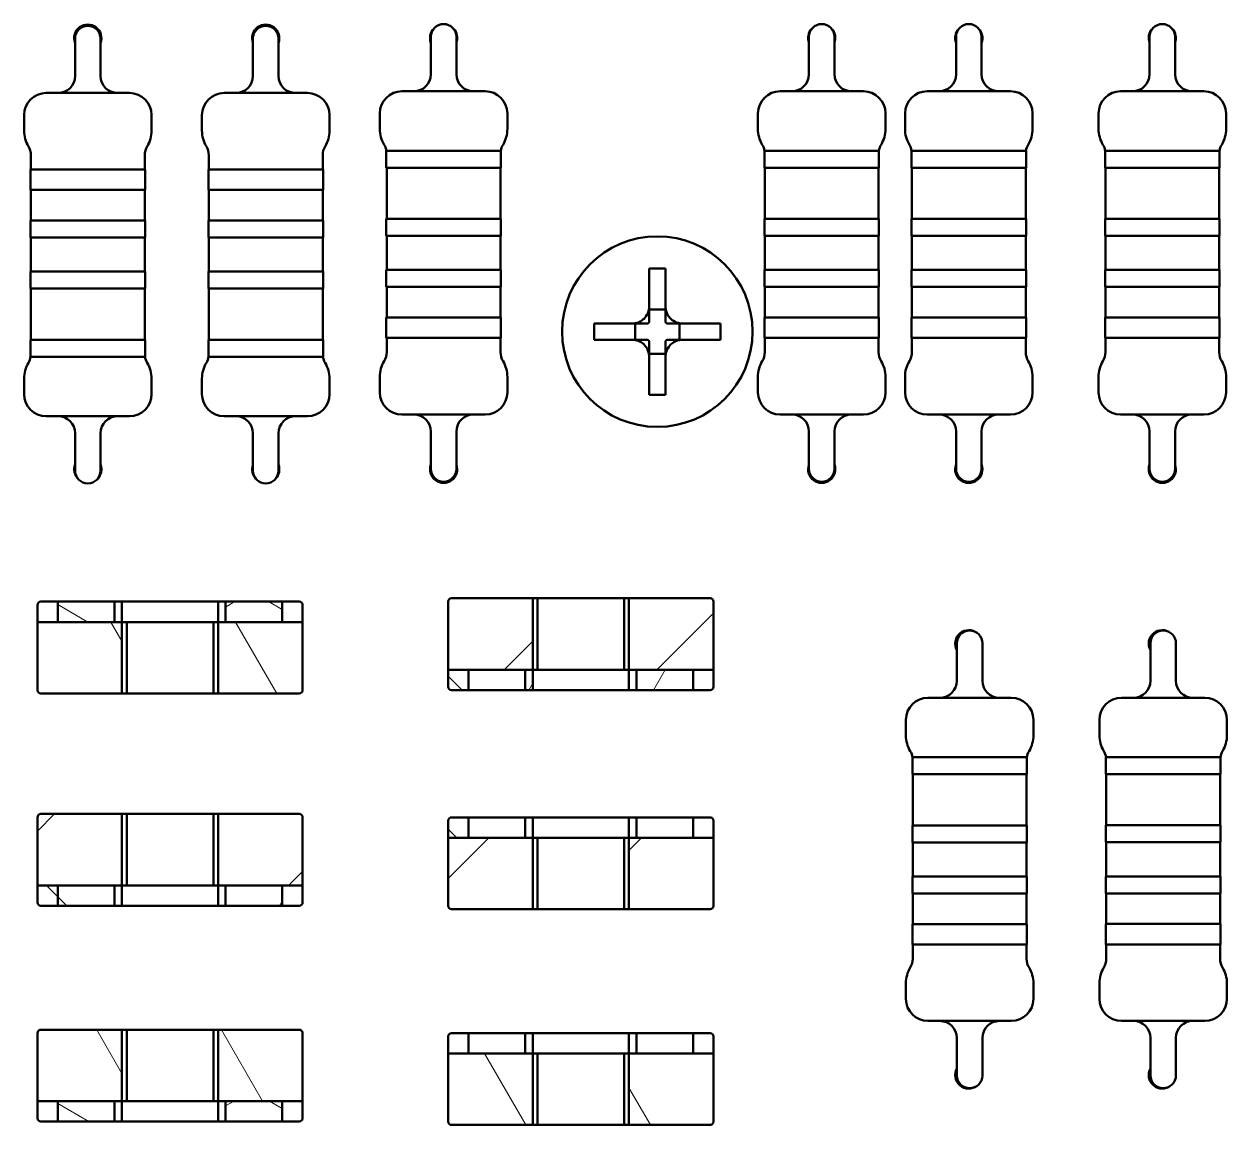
# Model space of a CAD drawing. Header units: millimetres. Extents: x -232 to 1390, y -69 to 653.
# Drawn here: x 507.66 to 543.03, y 409.61 to 441.97 of the extents above; entities that cross this region are included whole.
import ezdxf

# ---------------------------------------------------------------- set-up
doc = ezdxf.new("R2010")
doc.units = ezdxf.units.MM
doc.layers.add('Видимый контур (ГОСТ)', color=7, linetype='Continuous', lineweight=50)
doc.layers.add('Штриховка (ГОСТ)', color=7, linetype='Continuous', lineweight=18)
pattern_1 = [(45, (0, 0), (-2.245064, 2.245064), [])]
pattern_2 = [(135.0002, (0, 0), (-2.245056, -2.245072), [])]
pattern_3 = [(60, (0, 0), (-2.74963, 1.587501), [])]
pattern_4 = [(120.0002, (0, 0), (-2.749626, -1.587508), [])]
pattern_5 = [(30, (0, 0), (-1.587501, 2.74963), [])]
pattern_6 = [(150.00025, (0, 0), (-1.587488, -2.749637), [])]

msp = doc.modelspace()

# ---------------------------------------------------------------- hatches: boundary and pattern name
at = {"layer": 'Штриховка (ГОСТ)'}
h = msp.add_hatch(dxfattribs=at)
h.set_pattern_fill('ANSI31', color=256, scale=25.4, angle=-15, style=0)
h.set_pattern_definition(pattern_5)
edge = h.paths.add_edge_path()
edge.add_line((513.586, 424.994), (513.586, 424.394))
edge.add_line((513.586, 424.394), (515.25, 424.394))
edge.add_line((515.25, 424.394), (515.85, 424.394))
edge.add_line((515.85, 424.394), (515.85, 424.894))
edge.add_ellipse((515.75, 424.894), major_axis=(0, 0.1), ratio=1, start_angle=270, end_angle=360)
edge.add_line((515.75, 424.994), (513.586, 424.994))
edge = h.paths.add_edge_path()
edge.add_line((510.313, 424.394), (510.313, 424.994))
edge.add_line((510.313, 424.994), (508.15, 424.994))
edge.add_ellipse((508.15, 424.894), major_axis=(0, -0.1), ratio=1, start_angle=180, end_angle=270)
edge.add_line((508.05, 424.894), (508.05, 424.394))
edge.add_line((508.05, 424.394), (508.644, 424.394))
edge.add_line((508.644, 424.394), (510.313, 424.394))
h = msp.add_hatch(dxfattribs=at)
h.set_pattern_fill('ANSI31', color=256, scale=25.4, angle=105.0002, style=0)
h.set_pattern_definition(pattern_6)
h.paths.add_polyline_path([(515.25, 424.394), (515.25, 424.994), (513.363, 424.994), (513.363, 424.394), (513.612, 424.394)])
h.paths.add_polyline_path([(508.65, 424.994), (508.65, 424.394), (510.328, 424.394), (510.536, 424.394), (510.536, 424.994)])
h = msp.add_hatch(dxfattribs=at)
h.set_pattern_fill('ANSI31', color=256, scale=25.4, style=0)
h.set_pattern_definition(pattern_1)
edge = h.paths.add_edge_path()
edge.add_line((522.619, 422.994), (522.619, 425.094))
edge.add_line((522.619, 425.094), (520.232, 425.094))
edge.add_ellipse((520.232, 424.994), major_axis=(0, -0.1), ratio=1, start_angle=180, end_angle=270)
edge.add_line((520.132, 424.994), (520.132, 422.994))
edge.add_line((520.132, 422.994), (520.732, 422.994))
edge.add_line((520.732, 422.994), (522.405, 422.994))
edge.add_line((522.405, 422.994), (522.619, 422.994))
edge = h.paths.add_edge_path()
edge.add_line((525.445, 422.994), (525.649, 422.994))
edge.add_line((525.649, 422.994), (527.332, 422.994))
edge.add_line((527.332, 422.994), (527.932, 422.994))
edge.add_line((527.932, 422.994), (527.932, 424.994))
edge.add_ellipse((527.832, 424.994), major_axis=(0, 0.1), ratio=1, start_angle=270, end_angle=360)
edge.add_line((527.832, 425.094), (525.445, 425.094))
edge.add_line((525.445, 425.094), (525.445, 422.994))
h = msp.add_hatch(dxfattribs=at)
h.set_pattern_fill('ANSI31', color=256, scale=25.4, angle=75.0002, style=0)
h.set_pattern_definition(pattern_4)
edge = h.paths.add_edge_path()
edge.add_line((513.363, 424.394), (513.363, 422.294))
edge.add_line((513.363, 422.294), (515.75, 422.294))
edge.add_ellipse((515.75, 422.394), major_axis=(0, 0.1), ratio=1, start_angle=180, end_angle=270)
edge.add_line((515.85, 422.394), (515.85, 424.394))
edge.add_line((515.85, 424.394), (515.25, 424.394))
edge.add_line((515.25, 424.394), (513.577, 424.394))
edge.add_line((513.577, 424.394), (513.363, 424.394))
edge = h.paths.add_edge_path()
edge.add_line((510.536, 424.394), (510.331, 424.394))
edge.add_line((510.331, 424.394), (508.65, 424.394))
edge.add_line((508.65, 424.394), (508.05, 424.394))
edge.add_line((508.05, 424.394), (508.05, 422.394))
edge.add_ellipse((508.15, 422.394), major_axis=(0, -0.1), ratio=1, start_angle=270, end_angle=360)
edge.add_line((508.15, 422.294), (510.536, 422.294))
edge.add_line((510.536, 422.294), (510.536, 424.394))
h = msp.add_hatch(dxfattribs=at)
h.set_pattern_fill('ANSI31', color=256, scale=25.4, angle=90.0002, style=0)
h.set_pattern_definition(pattern_2)
edge = h.paths.add_edge_path()
edge.add_line((522.396, 422.394), (522.396, 422.994))
edge.add_line((522.396, 422.994), (520.732, 422.994))
edge.add_line((520.732, 422.994), (520.132, 422.994))
edge.add_line((520.132, 422.994), (520.132, 422.494))
edge.add_ellipse((520.232, 422.494), major_axis=(0, -0.1), ratio=1, start_angle=270, end_angle=360)
edge.add_line((520.232, 422.394), (522.396, 422.394))
edge = h.paths.add_edge_path()
edge.add_line((525.668, 422.994), (525.668, 422.394))
edge.add_line((525.668, 422.394), (527.832, 422.394))
edge.add_ellipse((527.832, 422.494), major_axis=(0, 0.1), ratio=1, start_angle=180, end_angle=270)
edge.add_line((527.932, 422.494), (527.932, 422.994))
edge.add_line((527.932, 422.994), (527.338, 422.994))
edge.add_line((527.338, 422.994), (525.668, 422.994))
h = msp.add_hatch(dxfattribs=at)
h.set_pattern_fill('ANSI31', color=256, scale=25.4, angle=15, style=0)
h.set_pattern_definition(pattern_3)
h.paths.add_polyline_path([(520.732, 422.994), (520.732, 422.394), (522.619, 422.394), (522.619, 422.994), (522.434, 422.994)])
h.paths.add_polyline_path([(527.332, 422.394), (527.332, 422.994), (525.679, 422.994), (525.445, 422.994), (525.445, 422.394)])
h = msp.add_hatch(dxfattribs=at)
h.set_pattern_fill('ANSI31', color=256, scale=25.4, style=0)
h.set_pattern_definition(pattern_1)
edge = h.paths.add_edge_path()
edge.add_line((510.537, 416.654), (510.537, 418.754))
edge.add_line((510.537, 418.754), (508.15, 418.754))
edge.add_ellipse((508.15, 418.654), major_axis=(0, -0.1), ratio=1, start_angle=180, end_angle=270)
edge.add_line((508.05, 418.654), (508.05, 416.654))
edge.add_line((508.05, 416.654), (508.65, 416.654))
edge.add_line((508.65, 416.654), (510.323, 416.654))
edge.add_line((510.323, 416.654), (510.537, 416.654))
edge = h.paths.add_edge_path()
edge.add_line((513.363, 416.654), (513.567, 416.654))
edge.add_line((513.567, 416.654), (515.25, 416.654))
edge.add_line((515.25, 416.654), (515.85, 416.654))
edge.add_line((515.85, 416.654), (515.85, 418.654))
edge.add_ellipse((515.75, 418.654), major_axis=(0, 0.1), ratio=1, start_angle=270, end_angle=360)
edge.add_line((515.75, 418.754), (513.363, 418.754))
edge.add_line((513.363, 418.754), (513.363, 416.654))
h = msp.add_hatch(dxfattribs=at)
h.set_pattern_fill('ANSI31', color=256, scale=25.4, angle=90.0002, style=0)
h.set_pattern_definition(pattern_2)
edge = h.paths.add_edge_path()
edge.add_line((525.668, 418.654), (525.668, 418.054))
edge.add_line((525.668, 418.054), (527.332, 418.054))
edge.add_line((527.332, 418.054), (527.932, 418.054))
edge.add_line((527.932, 418.054), (527.932, 418.554))
edge.add_ellipse((527.832, 418.554), major_axis=(0, 0.1), ratio=1, start_angle=270, end_angle=360)
edge.add_line((527.832, 418.654), (525.668, 418.654))
edge = h.paths.add_edge_path()
edge.add_line((522.395, 418.054), (522.395, 418.654))
edge.add_line((522.395, 418.654), (520.232, 418.654))
edge.add_ellipse((520.232, 418.554), major_axis=(0, -0.1), ratio=1, start_angle=180, end_angle=270)
edge.add_line((520.132, 418.554), (520.132, 418.054))
edge.add_line((520.132, 418.054), (520.785, 418.054))
edge.add_line((520.785, 418.054), (522.395, 418.054))
h = msp.add_hatch(dxfattribs=at)
h.set_pattern_fill('ANSI31', color=256, scale=25.4, angle=15, style=0)
h.set_pattern_definition(pattern_3)
h.paths.add_polyline_path([(527.332, 418.054), (527.332, 418.654), (525.445, 418.654), (525.445, 418.054), (525.694, 418.054)])
h.paths.add_polyline_path([(520.732, 418.654), (520.732, 418.054), (522.384, 418.054), (522.618, 418.054), (522.618, 418.654)])
h = msp.add_hatch(dxfattribs=at)
h.set_pattern_fill('ANSI31', color=256, scale=25.4, style=0)
h.set_pattern_definition(pattern_1)
edge = h.paths.add_edge_path()
edge.add_line((525.445, 418.054), (525.445, 415.954))
edge.add_line((525.445, 415.954), (527.832, 415.954))
edge.add_ellipse((527.832, 416.054), major_axis=(0, 0.1), ratio=1, start_angle=180, end_angle=270)
edge.add_line((527.932, 416.054), (527.932, 418.054))
edge.add_line((527.932, 418.054), (527.332, 418.054))
edge.add_line((527.332, 418.054), (525.659, 418.054))
edge.add_line((525.659, 418.054), (525.445, 418.054))
edge = h.paths.add_edge_path()
edge.add_line((522.618, 418.054), (522.434, 418.054))
edge.add_line((522.434, 418.054), (520.732, 418.054))
edge.add_line((520.732, 418.054), (520.132, 418.054))
edge.add_line((520.132, 418.054), (520.132, 416.054))
edge.add_ellipse((520.232, 416.054), major_axis=(0, -0.1), ratio=1, start_angle=270, end_angle=360)
edge.add_line((520.232, 415.954), (522.618, 415.954))
edge.add_line((522.618, 415.954), (522.618, 418.054))
h = msp.add_hatch(dxfattribs=at)
h.set_pattern_fill('ANSI31', color=256, scale=25.4, angle=90.0002, style=0)
h.set_pattern_definition(pattern_2)
edge = h.paths.add_edge_path()
edge.add_line((510.314, 416.054), (510.314, 416.654))
edge.add_line((510.314, 416.654), (508.65, 416.654))
edge.add_line((508.65, 416.654), (508.05, 416.654))
edge.add_line((508.05, 416.654), (508.05, 416.154))
edge.add_ellipse((508.15, 416.154), major_axis=(0, -0.1), ratio=1, start_angle=270, end_angle=360)
edge.add_line((508.15, 416.054), (510.314, 416.054))
edge = h.paths.add_edge_path()
edge.add_line((513.586, 416.654), (513.586, 416.054))
edge.add_line((513.586, 416.054), (515.75, 416.054))
edge.add_ellipse((515.75, 416.154), major_axis=(0, 0.1), ratio=1, start_angle=180, end_angle=270)
edge.add_line((515.85, 416.154), (515.85, 416.654))
edge.add_line((515.85, 416.654), (515.256, 416.654))
edge.add_line((515.256, 416.654), (513.586, 416.654))
h = msp.add_hatch(dxfattribs=at)
h.set_pattern_fill('ANSI31', color=256, scale=25.4, angle=15, style=0)
h.set_pattern_definition(pattern_3)
h.paths.add_polyline_path([(508.65, 416.654), (508.65, 416.054), (510.537, 416.054), (510.537, 416.654), (510.32, 416.654)])
h.paths.add_polyline_path([(515.25, 416.054), (515.25, 416.654), (513.597, 416.654), (513.363, 416.654), (513.363, 416.054)])
h = msp.add_hatch(dxfattribs=at)
h.set_pattern_fill('ANSI31', color=256, scale=25.4, angle=75.0002, style=0)
h.set_pattern_definition(pattern_4)
edge = h.paths.add_edge_path()
edge.add_line((510.537, 410.314), (510.537, 412.414))
edge.add_line((510.537, 412.414), (508.15, 412.414))
edge.add_ellipse((508.15, 412.314), major_axis=(0, -0.1), ratio=1, start_angle=180, end_angle=270)
edge.add_line((508.05, 412.314), (508.05, 410.314))
edge.add_line((508.05, 410.314), (508.65, 410.314))
edge.add_line((508.65, 410.314), (510.323, 410.314))
edge.add_line((510.323, 410.314), (510.537, 410.314))
edge = h.paths.add_edge_path()
edge.add_line((513.363, 410.314), (513.591, 410.314))
edge.add_line((513.591, 410.314), (515.25, 410.314))
edge.add_line((515.25, 410.314), (515.85, 410.314))
edge.add_line((515.85, 410.314), (515.85, 412.314))
edge.add_ellipse((515.75, 412.314), major_axis=(0, 0.1), ratio=1, start_angle=270, end_angle=360)
edge.add_line((515.75, 412.414), (513.363, 412.414))
edge.add_line((513.363, 412.414), (513.363, 410.314))
h = msp.add_hatch(dxfattribs=at)
h.set_pattern_fill('ANSI31', color=256, scale=25.4, angle=-15, style=0)
h.set_pattern_definition(pattern_5)
edge = h.paths.add_edge_path()
edge.add_line((525.668, 412.314), (525.668, 411.714))
edge.add_line((525.668, 411.714), (527.332, 411.714))
edge.add_line((527.332, 411.714), (527.932, 411.714))
edge.add_line((527.932, 411.714), (527.932, 412.214))
edge.add_ellipse((527.832, 412.214), major_axis=(0, 0.1), ratio=1, start_angle=270, end_angle=360)
edge.add_line((527.832, 412.314), (525.668, 412.314))
edge = h.paths.add_edge_path()
edge.add_line((522.395, 411.714), (522.395, 412.314))
edge.add_line((522.395, 412.314), (520.232, 412.314))
edge.add_ellipse((520.232, 412.214), major_axis=(0, -0.1), ratio=1, start_angle=180, end_angle=270)
edge.add_line((520.132, 412.214), (520.132, 411.714))
edge.add_line((520.132, 411.714), (520.726, 411.714))
edge.add_line((520.726, 411.714), (522.395, 411.714))
h = msp.add_hatch(dxfattribs=at)
h.set_pattern_fill('ANSI31', color=256, scale=25.4, angle=105.0002, style=0)
h.set_pattern_definition(pattern_6)
h.paths.add_polyline_path([(527.332, 411.714), (527.332, 412.314), (525.445, 412.314), (525.445, 411.714), (525.693, 411.714)])
h.paths.add_polyline_path([(520.732, 412.314), (520.732, 411.714), (522.41, 411.714), (522.618, 411.714), (522.618, 412.314)])
h = msp.add_hatch(dxfattribs=at)
h.set_pattern_fill('ANSI31', color=256, scale=25.4, angle=75.0002, style=0)
h.set_pattern_definition(pattern_4)
edge = h.paths.add_edge_path()
edge.add_line((525.445, 411.714), (525.445, 409.614))
edge.add_line((525.445, 409.614), (527.832, 409.614))
edge.add_ellipse((527.832, 409.714), major_axis=(0, 0.1), ratio=1, start_angle=180, end_angle=270)
edge.add_line((527.932, 409.714), (527.932, 411.714))
edge.add_line((527.932, 411.714), (527.332, 411.714))
edge.add_line((527.332, 411.714), (525.659, 411.714))
edge.add_line((525.659, 411.714), (525.445, 411.714))
edge = h.paths.add_edge_path()
edge.add_line((522.618, 411.714), (522.413, 411.714))
edge.add_line((522.413, 411.714), (520.732, 411.714))
edge.add_line((520.732, 411.714), (520.132, 411.714))
edge.add_line((520.132, 411.714), (520.132, 409.714))
edge.add_ellipse((520.232, 409.714), major_axis=(0, -0.1), ratio=1, start_angle=270, end_angle=360)
edge.add_line((520.232, 409.614), (522.618, 409.614))
edge.add_line((522.618, 409.614), (522.618, 411.714))
h = msp.add_hatch(dxfattribs=at)
h.set_pattern_fill('ANSI31', color=256, scale=25.4, angle=-15, style=0)
h.set_pattern_definition(pattern_5)
edge = h.paths.add_edge_path()
edge.add_line((510.314, 409.714), (510.314, 410.314))
edge.add_line((510.314, 410.314), (508.65, 410.314))
edge.add_line((508.65, 410.314), (508.05, 410.314))
edge.add_line((508.05, 410.314), (508.05, 409.814))
edge.add_ellipse((508.15, 409.814), major_axis=(0, -0.1), ratio=1, start_angle=270, end_angle=360)
edge.add_line((508.15, 409.714), (510.314, 409.714))
edge = h.paths.add_edge_path()
edge.add_line((513.586, 410.314), (513.586, 409.714))
edge.add_line((513.586, 409.714), (515.75, 409.714))
edge.add_ellipse((515.75, 409.814), major_axis=(0, 0.1), ratio=1, start_angle=180, end_angle=270)
edge.add_line((515.85, 409.814), (515.85, 410.314))
edge.add_line((515.85, 410.314), (515.256, 410.314))
edge.add_line((515.256, 410.314), (513.586, 410.314))
h = msp.add_hatch(dxfattribs=at)
h.set_pattern_fill('ANSI31', color=256, scale=25.4, angle=105.0002, style=0)
h.set_pattern_definition(pattern_6)
h.paths.add_polyline_path([(508.65, 410.314), (508.65, 409.714), (510.537, 409.714), (510.537, 410.314), (510.353, 410.314)])
h.paths.add_polyline_path([(515.25, 409.714), (515.25, 410.314), (513.597, 410.314), (513.363, 410.314), (513.363, 409.714)])

# ---------------------------------------------------------------- linework, layer by layer
at = {"layer": 'Видимый контур (ГОСТ)'}
for p, q in [((509.157, 440.543), (509.157, 441.543)), ((509.907, 440.556), (509.907, 441.543)), ((514.389, 440.543), (514.389, 441.543)), ((515.139, 440.556), (515.139, 441.543)), ((519.621, 440.594), (519.621, 441.594)), ((520.371, 440.597), (520.371, 441.594)), ((530.74, 440.594), (530.74, 441.594)), ((531.49, 440.597), (531.49, 441.594)), ((535.066, 440.594), (535.066, 441.594)), ((535.816, 440.597), (535.816, 441.594)), ((540.757, 440.594), (540.757, 441.594)), ((541.507, 440.597), (541.507, 441.594)), ((509.157, 440.543), (509.157, 440.443)), ((509.907, 440.543), (509.907, 440.443)), ((514.389, 440.543), (514.389, 440.443)), ((515.139, 440.543), (515.139, 440.443)), ((519.621, 440.594), (519.621, 440.494)), ((520.371, 440.594), (520.371, 440.494)), ((530.74, 440.594), (530.74, 440.494)), ((531.49, 440.594), (531.49, 440.494)), ((535.066, 440.594), (535.066, 440.494)), ((535.816, 440.594), (535.816, 440.494)), ((540.757, 440.594), (540.757, 440.494)), ((541.507, 440.594), (541.507, 440.494)), ((508.307, 439.943), (510.757, 439.943)), ((513.539, 439.943), (515.989, 439.943)), ((518.771, 439.994), (521.221, 439.994)), ((529.89, 439.994), (532.34, 439.994)), ((534.216, 439.994), (536.666, 439.994)), ((539.907, 439.994), (542.357, 439.994)), ((507.657, 439.293), (507.657, 438.836)), ((511.407, 439.293), (511.407, 438.836)), ((512.889, 439.293), (512.889, 438.836)), ((516.639, 439.293), (516.639, 438.836)), ((518.121, 438.887), (518.121, 439.344)), ((521.871, 438.887), (521.871, 439.344)), ((529.24, 438.887), (529.24, 439.344)), ((532.99, 438.887), (532.99, 439.344)), ((533.566, 438.887), (533.566, 439.344)), ((537.316, 438.887), (537.316, 439.344)), ((539.257, 438.887), (539.257, 439.344)), ((543.007, 438.887), (543.007, 439.344)), ((507.857, 438.116), (507.857, 437.693)), ((511.207, 438.116), (511.207, 437.693)), ((513.089, 438.116), (513.089, 437.693)), ((516.439, 438.116), (516.439, 437.693)), ((518.311, 438.244), (521.681, 438.244)), ((518.311, 438.244), (518.311, 437.744)), ((521.681, 438.244), (521.681, 437.744)), ((529.43, 438.244), (532.8, 438.244)), ((529.43, 438.244), (529.43, 437.744)), ((532.8, 438.244), (532.8, 437.744)), ((533.756, 438.244), (537.126, 438.244)), ((533.756, 438.244), (533.756, 437.744)), ((537.126, 438.244), (537.126, 437.744)), ((539.447, 438.244), (542.817, 438.244)), ((539.447, 438.244), (539.447, 437.744)), ((542.817, 438.244), (542.817, 437.744)), ((507.847, 437.693), (511.217, 437.693)), ((507.847, 437.093), (507.847, 437.693)), ((511.217, 437.093), (511.217, 437.693)), ((513.079, 437.693), (516.449, 437.693)), ((513.079, 437.093), (513.079, 437.693)), ((516.449, 437.093), (516.449, 437.693)), ((518.311, 437.744), (521.681, 437.744)), ((518.321, 436.244), (518.321, 437.744)), ((521.671, 436.244), (521.671, 437.744)), ((529.43, 437.744), (532.8, 437.744)), ((529.44, 436.244), (529.44, 437.744)), ((532.79, 436.244), (532.79, 437.744)), ((533.756, 437.744), (537.126, 437.744)), ((533.766, 436.244), (533.766, 437.744)), ((537.116, 436.244), (537.116, 437.744)), ((539.447, 437.744), (542.817, 437.744)), ((539.457, 436.244), (539.457, 437.744)), ((542.807, 436.244), (542.807, 437.744)), ((511.217, 437.093), (507.847, 437.093)), ((507.857, 437.093), (507.857, 436.193)), ((511.207, 437.093), (511.207, 436.193)), ((516.449, 437.093), (513.079, 437.093)), ((513.089, 437.093), (513.089, 436.193)), ((516.439, 437.093), (516.439, 436.193)), ((507.847, 436.193), (511.217, 436.193)), ((507.847, 435.693), (507.847, 436.193)), ((511.217, 435.693), (511.217, 436.193)), ((513.079, 436.193), (516.449, 436.193)), ((513.079, 435.693), (513.079, 436.193)), ((516.449, 435.693), (516.449, 436.193)), ((518.311, 436.244), (521.681, 436.244)), ((518.311, 435.744), (518.311, 436.244)), ((521.681, 435.744), (521.681, 436.244)), ((529.43, 436.244), (532.8, 436.244)), ((529.43, 435.744), (529.43, 436.244)), ((532.8, 435.744), (532.8, 436.244)), ((533.756, 436.244), (537.126, 436.244)), ((533.756, 435.744), (533.756, 436.244)), ((537.126, 435.744), (537.126, 436.244)), ((539.447, 436.244), (542.817, 436.244)), ((539.447, 435.744), (539.447, 436.244)), ((542.817, 435.744), (542.817, 436.244)), ((511.217, 435.693), (507.847, 435.693)), ((507.857, 435.693), (507.857, 434.693)), ((511.207, 435.693), (511.207, 434.693)), ((516.449, 435.693), (513.079, 435.693)), ((513.089, 435.693), (513.089, 434.693)), ((516.439, 435.693), (516.439, 434.693)), ((521.681, 435.744), (518.311, 435.744)), ((518.321, 434.744), (518.321, 435.744)), ((521.671, 434.744), (521.671, 435.744)), ((532.8, 435.744), (529.43, 435.744)), ((529.44, 434.744), (529.44, 435.744)), ((532.79, 434.744), (532.79, 435.744)), ((537.126, 435.744), (533.756, 435.744)), ((533.766, 434.744), (533.766, 435.744)), ((537.116, 434.744), (537.116, 435.744)), ((542.817, 435.744), (539.447, 435.744)), ((539.457, 434.744), (539.457, 435.744)), ((542.807, 434.744), (542.807, 435.744)), ((526.04, 434.785), (526.04, 433.579)), ((526.522, 434.785), (526.522, 433.579)), ((507.847, 434.693), (511.217, 434.693)), ((507.847, 434.693), (507.847, 434.193)), ((511.217, 434.693), (511.217, 434.193)), ((513.079, 434.693), (516.449, 434.693)), ((513.079, 434.693), (513.079, 434.193)), ((516.449, 434.693), (516.449, 434.193)), ((518.311, 434.744), (521.681, 434.744)), ((518.311, 434.744), (518.311, 434.244)), ((521.681, 434.744), (521.681, 434.244)), ((529.43, 434.744), (532.8, 434.744)), ((529.43, 434.744), (529.43, 434.244)), ((532.8, 434.744), (532.8, 434.244)), ((533.756, 434.744), (537.126, 434.744)), ((533.756, 434.744), (533.756, 434.244)), ((537.126, 434.744), (537.126, 434.244)), ((539.447, 434.744), (542.817, 434.744)), ((539.447, 434.744), (539.447, 434.244)), ((542.817, 434.744), (542.817, 434.244)), ((511.217, 434.193), (507.847, 434.193)), ((507.857, 434.193), (507.857, 432.693)), ((511.207, 434.193), (511.207, 432.693)), ((516.449, 434.193), (513.079, 434.193)), ((513.089, 434.193), (513.089, 432.693)), ((516.439, 434.193), (516.439, 432.693)), ((521.681, 434.244), (518.311, 434.244)), ((518.321, 433.344), (518.321, 434.244)), ((521.671, 433.344), (521.671, 434.244)), ((532.8, 434.244), (529.43, 434.244)), ((529.44, 433.344), (529.44, 434.244)), ((532.79, 433.344), (532.79, 434.244)), ((537.126, 434.244), (533.756, 434.244)), ((533.766, 433.344), (533.766, 434.244)), ((537.116, 433.344), (537.116, 434.244)), ((542.817, 434.244), (539.447, 434.244)), ((539.457, 433.344), (539.457, 434.244)), ((542.807, 433.344), (542.807, 434.244)), ((526.522, 433.579), (526.04, 433.579)), ((518.311, 433.344), (521.681, 433.344)), ((518.311, 433.344), (518.311, 432.744)), ((521.681, 433.344), (521.681, 432.744)), ((524.425, 433.17), (525.631, 433.17)), ((525.631, 433.17), (525.631, 432.688)), ((526.931, 432.688), (526.931, 433.17)), ((528.137, 433.17), (526.931, 433.17)), ((529.43, 433.344), (532.8, 433.344)), ((529.43, 433.344), (529.43, 432.744)), ((532.8, 433.344), (532.8, 432.744)), ((533.756, 433.344), (537.126, 433.344)), ((533.756, 433.344), (533.756, 432.744)), ((537.126, 433.344), (537.126, 432.744)), ((539.447, 433.344), (542.817, 433.344)), ((539.447, 433.344), (539.447, 432.744)), ((542.817, 433.344), (542.817, 432.744)), ((511.217, 432.693), (507.847, 432.693)), ((507.847, 432.193), (507.847, 432.693)), ((511.217, 432.193), (511.217, 432.693)), ((516.449, 432.693), (513.079, 432.693)), ((513.079, 432.193), (513.079, 432.693)), ((516.449, 432.193), (516.449, 432.693)), ((521.681, 432.744), (518.311, 432.744)), ((518.321, 432.321), (518.321, 432.744)), ((521.671, 432.321), (521.671, 432.744)), ((524.425, 432.688), (525.631, 432.688)), ((528.137, 432.688), (526.931, 432.688)), ((532.8, 432.744), (529.43, 432.744)), ((529.44, 432.321), (529.44, 432.744)), ((532.79, 432.321), (532.79, 432.744)), ((537.126, 432.744), (533.756, 432.744)), ((533.766, 432.321), (533.766, 432.744)), ((537.116, 432.321), (537.116, 432.744)), ((542.817, 432.744), (539.447, 432.744)), ((539.457, 432.321), (539.457, 432.744)), ((542.807, 432.321), (542.807, 432.744)), ((511.217, 432.193), (507.847, 432.193)), ((516.449, 432.193), (513.079, 432.193)), ((526.04, 432.279), (526.522, 432.279)), ((526.04, 431.073), (526.04, 432.279)), ((526.522, 432.279), (526.522, 431.073)), ((518.121, 431.144), (518.121, 431.601)), ((521.871, 431.144), (521.871, 431.601)), ((529.24, 431.144), (529.24, 431.601)), ((532.99, 431.144), (532.99, 431.601)), ((533.566, 431.144), (533.566, 431.601)), ((537.316, 431.144), (537.316, 431.601)), ((539.257, 431.144), (539.257, 431.601)), ((543.007, 431.144), (543.007, 431.601)), ((507.657, 431.55), (507.657, 431.093)), ((511.407, 431.55), (511.407, 431.093)), ((512.889, 431.55), (512.889, 431.093)), ((516.639, 431.55), (516.639, 431.093)), ((510.757, 430.443), (508.307, 430.443)), ((515.989, 430.443), (513.539, 430.443)), ((521.221, 430.494), (518.771, 430.494)), ((532.34, 430.494), (529.89, 430.494)), ((536.666, 430.494), (534.216, 430.494)), ((542.357, 430.494), (539.907, 430.494)), ((509.157, 429.843), (509.157, 429.943)), ((509.157, 429.856), (509.157, 428.843)), ((509.907, 429.843), (509.907, 429.943)), ((509.907, 429.843), (509.907, 428.843)), ((514.389, 429.843), (514.389, 429.943)), ((514.389, 429.856), (514.389, 428.843)), ((515.139, 429.843), (515.139, 429.943)), ((515.139, 429.843), (515.139, 428.843)), ((519.621, 429.894), (519.621, 429.994)), ((519.621, 429.897), (519.621, 428.894)), ((520.371, 429.894), (520.371, 429.994)), ((520.371, 429.894), (520.371, 428.894)), ((530.74, 429.894), (530.74, 429.994)), ((530.74, 429.897), (530.74, 428.894)), ((531.49, 429.894), (531.49, 429.994)), ((531.49, 429.894), (531.49, 428.894)), ((535.066, 429.894), (535.066, 429.994)), ((535.066, 429.897), (535.066, 428.894)), ((535.816, 429.894), (535.816, 429.994)), ((535.816, 429.894), (535.816, 428.894)), ((540.757, 429.894), (540.757, 429.994)), ((540.757, 429.897), (540.757, 428.894)), ((541.507, 429.894), (541.507, 429.994)), ((541.507, 429.894), (541.507, 428.894)), ((508.05, 424.894), (508.05, 424.394)), ((510.313, 424.994), (508.15, 424.994)), ((508.65, 424.994), (508.65, 424.394)), ((510.536, 424.994), (508.65, 424.994)), ((510.313, 424.394), (510.313, 424.994)), ((510.536, 424.394), (510.536, 424.994)), ((513.363, 424.994), (510.536, 424.994)), ((515.25, 424.994), (513.363, 424.994)), ((513.363, 424.994), (513.363, 424.394)), ((513.586, 424.994), (513.586, 424.394)), ((515.75, 424.994), (513.586, 424.994)), ((515.25, 424.394), (515.25, 424.994)), ((515.85, 424.394), (515.85, 424.894)), ((520.132, 424.994), (520.132, 422.994)), ((522.619, 425.094), (520.232, 425.094)), ((522.619, 422.994), (522.619, 425.094)), ((522.619, 425.094), (522.757, 425.094)), ((522.757, 425.094), (525.307, 425.094)), ((522.757, 422.994), (522.757, 425.094)), ((525.445, 425.094), (525.307, 425.094)), ((525.307, 422.994), (525.307, 425.094)), ((527.832, 425.094), (525.445, 425.094)), ((525.445, 425.094), (525.445, 422.994)), ((527.932, 422.994), (527.932, 424.994)), ((510.536, 424.394), (508.05, 424.394)), ((508.05, 424.394), (508.05, 422.394)), ((508.05, 424.394), (510.313, 424.394)), ((508.65, 424.394), (510.536, 424.394)), ((510.536, 422.294), (510.536, 424.394)), ((513.363, 424.394), (510.536, 424.394)), ((513.224, 424.394), (510.675, 424.394)), ((510.675, 424.394), (510.675, 422.294)), ((513.224, 424.394), (513.224, 422.294)), ((513.363, 424.394), (513.363, 422.294)), ((515.85, 424.394), (513.363, 424.394)), ((513.363, 424.394), (515.25, 424.394)), ((513.586, 424.394), (515.85, 424.394)), ((515.85, 422.394), (515.85, 424.394)), ((535.091, 422.769), (535.091, 423.769)), ((535.841, 422.768), (535.841, 423.769)), ((540.783, 422.77), (540.783, 423.77)), ((541.533, 422.769), (541.533, 423.77)), ((520.132, 422.994), (522.619, 422.994)), ((522.396, 422.994), (520.132, 422.994)), ((520.132, 422.994), (520.132, 422.494)), ((520.732, 422.994), (520.732, 422.394)), ((522.619, 422.994), (520.732, 422.994)), ((522.396, 422.394), (522.396, 422.994)), ((522.619, 422.394), (522.619, 422.994)), ((522.619, 422.994), (525.445, 422.994)), ((522.757, 422.994), (525.307, 422.994)), ((525.445, 422.994), (527.932, 422.994)), ((527.332, 422.994), (525.445, 422.994)), ((525.445, 422.994), (525.445, 422.394)), ((525.668, 422.994), (525.668, 422.394)), ((527.932, 422.994), (525.668, 422.994)), ((527.332, 422.394), (527.332, 422.994)), ((527.932, 422.494), (527.932, 422.994)), ((535.091, 422.769), (535.091, 422.669)), ((535.841, 422.769), (535.841, 422.669)), ((540.783, 422.77), (540.783, 422.67)), ((541.533, 422.77), (541.533, 422.67)), ((520.232, 422.394), (522.396, 422.394)), ((520.732, 422.394), (522.619, 422.394)), ((522.619, 422.394), (525.445, 422.394)), ((525.445, 422.394), (527.332, 422.394)), ((525.668, 422.394), (527.832, 422.394)), ((508.15, 422.294), (510.536, 422.294)), ((510.536, 422.294), (510.675, 422.294)), ((513.224, 422.294), (510.675, 422.294)), ((513.363, 422.294), (513.224, 422.294)), ((513.363, 422.294), (515.75, 422.294)), ((534.241, 422.169), (536.691, 422.169)), ((539.933, 422.17), (542.383, 422.17)), ((533.591, 421.062), (533.591, 421.519)), ((537.341, 421.062), (537.341, 421.519)), ((539.283, 421.063), (539.283, 421.52)), ((543.033, 421.063), (543.033, 421.52)), ((533.781, 420.419), (537.151, 420.419)), ((533.781, 420.419), (533.781, 419.919)), ((537.151, 420.419), (537.151, 419.919)), ((539.473, 420.42), (542.843, 420.42)), ((539.473, 420.42), (539.473, 419.92)), ((542.843, 420.42), (542.843, 419.92)), ((533.781, 419.919), (537.151, 419.919)), ((533.791, 418.419), (533.791, 419.919)), ((537.141, 418.419), (537.141, 419.919)), ((539.473, 419.92), (542.843, 419.92)), ((539.483, 418.42), (539.483, 419.92)), ((542.833, 418.42), (542.833, 419.92)), ((508.05, 418.654), (508.05, 416.654)), ((510.537, 418.754), (508.15, 418.754)), ((510.537, 416.654), (510.537, 418.754)), ((510.537, 418.754), (510.675, 418.754)), ((510.675, 418.754), (513.225, 418.754)), ((510.675, 416.654), (510.675, 418.754)), ((513.363, 418.754), (513.225, 418.754)), ((513.225, 416.654), (513.225, 418.754)), ((515.75, 418.754), (513.363, 418.754)), ((513.363, 418.754), (513.363, 416.654)), ((515.85, 416.654), (515.85, 418.654)), ((520.132, 418.554), (520.132, 418.054)), ((522.395, 418.654), (520.232, 418.654)), ((520.732, 418.654), (520.732, 418.054)), ((522.618, 418.654), (520.732, 418.654)), ((522.395, 418.054), (522.395, 418.654)), ((522.618, 418.054), (522.618, 418.654)), ((525.445, 418.654), (522.618, 418.654)), ((527.332, 418.654), (525.445, 418.654)), ((525.445, 418.654), (525.445, 418.054)), ((525.668, 418.654), (525.668, 418.054)), ((527.832, 418.654), (525.668, 418.654)), ((527.332, 418.054), (527.332, 418.654)), ((527.932, 418.054), (527.932, 418.554)), ((533.781, 418.419), (537.151, 418.419)), ((533.781, 417.919), (533.781, 418.419)), ((537.151, 417.919), (537.151, 418.419)), ((539.473, 418.42), (542.843, 418.42)), ((539.473, 417.92), (539.473, 418.42)), ((542.843, 417.92), (542.843, 418.42)), ((522.618, 418.054), (520.132, 418.054)), ((520.132, 418.054), (520.132, 416.054)), ((520.132, 418.054), (522.395, 418.054)), ((520.732, 418.054), (522.618, 418.054)), ((522.618, 415.954), (522.618, 418.054)), ((525.445, 418.054), (522.618, 418.054)), ((525.306, 418.054), (522.757, 418.054)), ((522.757, 418.054), (522.757, 415.954)), ((525.306, 418.054), (525.306, 415.954)), ((525.445, 418.054), (525.445, 415.954)), ((527.932, 418.054), (525.445, 418.054)), ((525.445, 418.054), (527.332, 418.054)), ((525.668, 418.054), (527.932, 418.054)), ((527.932, 416.054), (527.932, 418.054)), ((537.151, 417.919), (533.781, 417.919)), ((533.791, 416.919), (533.791, 417.919)), ((537.141, 416.919), (537.141, 417.919)), ((542.843, 417.92), (539.473, 417.92)), ((539.483, 416.92), (539.483, 417.92)), ((542.833, 416.92), (542.833, 417.92)), ((533.781, 416.919), (537.151, 416.919)), ((533.781, 416.919), (533.781, 416.419)), ((537.151, 416.919), (537.151, 416.419)), ((539.473, 416.92), (542.843, 416.92)), ((539.473, 416.92), (539.473, 416.42)), ((542.843, 416.92), (542.843, 416.42)), ((508.05, 416.654), (510.537, 416.654)), ((510.314, 416.654), (508.05, 416.654)), ((508.05, 416.654), (508.05, 416.154)), ((508.65, 416.654), (508.65, 416.054)), ((510.537, 416.654), (508.65, 416.654)), ((510.314, 416.054), (510.314, 416.654)), ((510.537, 416.054), (510.537, 416.654)), ((510.537, 416.654), (513.363, 416.654)), ((510.675, 416.654), (513.225, 416.654)), ((513.363, 416.654), (515.85, 416.654)), ((515.25, 416.654), (513.363, 416.654)), ((513.363, 416.654), (513.363, 416.054)), ((513.586, 416.654), (513.586, 416.054)), ((515.85, 416.654), (513.586, 416.654)), ((515.25, 416.054), (515.25, 416.654)), ((515.85, 416.154), (515.85, 416.654)), ((537.151, 416.419), (533.781, 416.419)), ((533.791, 415.519), (533.791, 416.419)), ((537.141, 415.519), (537.141, 416.419)), ((542.843, 416.42), (539.473, 416.42)), ((539.483, 415.52), (539.483, 416.42)), ((542.833, 415.52), (542.833, 416.42)), ((508.15, 416.054), (510.314, 416.054)), ((508.65, 416.054), (510.537, 416.054)), ((510.537, 416.054), (513.363, 416.054)), ((513.363, 416.054), (515.25, 416.054)), ((513.586, 416.054), (515.75, 416.054)), ((520.232, 415.954), (522.618, 415.954)), ((522.618, 415.954), (522.757, 415.954)), ((525.306, 415.954), (522.757, 415.954)), ((525.445, 415.954), (525.306, 415.954)), ((525.445, 415.954), (527.832, 415.954)), ((533.781, 415.519), (537.151, 415.519)), ((533.781, 415.519), (533.781, 414.919)), ((537.151, 415.519), (537.151, 414.919)), ((539.473, 415.52), (542.843, 415.52)), ((539.473, 415.52), (539.473, 414.92)), ((542.843, 415.52), (542.843, 414.92)), ((537.151, 414.919), (533.781, 414.919)), ((533.791, 414.497), (533.791, 414.919)), ((537.141, 414.497), (537.141, 414.919)), ((542.843, 414.92), (539.473, 414.92)), ((539.483, 414.497), (539.483, 414.92)), ((542.833, 414.497), (542.833, 414.92)), ((533.591, 413.319), (533.591, 413.776)), ((537.341, 413.319), (537.341, 413.776)), ((539.283, 413.32), (539.283, 413.777)), ((543.033, 413.32), (543.033, 413.777)), ((536.691, 412.669), (534.241, 412.669)), ((542.383, 412.67), (539.933, 412.67)), ((508.05, 412.314), (508.05, 410.314)), ((510.537, 412.414), (508.15, 412.414)), ((510.537, 410.314), (510.537, 412.414)), ((510.537, 412.414), (510.675, 412.414)), ((510.675, 412.414), (513.225, 412.414)), ((510.675, 410.314), (510.675, 412.414)), ((513.363, 412.414), (513.225, 412.414)), ((513.225, 410.314), (513.225, 412.414)), ((515.75, 412.414), (513.363, 412.414)), ((513.363, 412.414), (513.363, 410.314)), ((515.85, 410.314), (515.85, 412.314)), ((520.132, 412.214), (520.132, 411.714)), ((522.395, 412.314), (520.232, 412.314)), ((520.732, 412.314), (520.732, 411.714)), ((522.618, 412.314), (520.732, 412.314)), ((522.395, 411.714), (522.395, 412.314)), ((522.618, 411.714), (522.618, 412.314)), ((525.445, 412.314), (522.618, 412.314)), ((527.332, 412.314), (525.445, 412.314)), ((525.445, 412.314), (525.445, 411.714)), ((525.668, 412.314), (525.668, 411.714)), ((527.832, 412.314), (525.668, 412.314)), ((527.332, 411.714), (527.332, 412.314)), ((527.932, 411.714), (527.932, 412.214)), ((535.091, 412.069), (535.091, 412.169)), ((535.841, 412.069), (535.841, 412.169)), ((540.783, 412.07), (540.783, 412.17)), ((541.533, 412.07), (541.533, 412.17)), ((535.091, 412.068), (535.091, 411.069)), ((535.841, 412.069), (535.841, 411.069)), ((540.783, 412.069), (540.783, 411.07)), ((541.533, 412.07), (541.533, 411.07)), ((522.618, 411.714), (520.132, 411.714)), ((520.132, 411.714), (520.132, 409.714)), ((520.132, 411.714), (522.395, 411.714)), ((520.732, 411.714), (522.618, 411.714)), ((522.618, 409.614), (522.618, 411.714)), ((525.445, 411.714), (522.618, 411.714)), ((525.306, 411.714), (522.757, 411.714)), ((522.757, 411.714), (522.757, 409.614)), ((525.306, 411.714), (525.306, 409.614)), ((525.445, 411.714), (525.445, 409.614)), ((527.932, 411.714), (525.445, 411.714)), ((525.445, 411.714), (527.332, 411.714)), ((525.668, 411.714), (527.932, 411.714)), ((527.932, 409.714), (527.932, 411.714)), ((508.05, 410.314), (510.537, 410.314)), ((510.314, 410.314), (508.05, 410.314)), ((508.05, 410.314), (508.05, 409.814)), ((508.65, 410.314), (508.65, 409.714)), ((510.537, 410.314), (508.65, 410.314)), ((510.314, 409.714), (510.314, 410.314)), ((510.537, 409.714), (510.537, 410.314)), ((510.537, 410.314), (513.363, 410.314)), ((510.675, 410.314), (513.225, 410.314)), ((513.363, 410.314), (515.85, 410.314)), ((515.25, 410.314), (513.363, 410.314)), ((513.363, 410.314), (513.363, 409.714)), ((513.586, 410.314), (513.586, 409.714)), ((515.85, 410.314), (513.586, 410.314)), ((515.25, 409.714), (515.25, 410.314)), ((515.85, 409.814), (515.85, 410.314)), ((508.15, 409.714), (510.314, 409.714)), ((508.65, 409.714), (510.537, 409.714)), ((510.537, 409.714), (513.363, 409.714)), ((513.363, 409.714), (515.25, 409.714)), ((513.586, 409.714), (515.75, 409.714)), ((520.232, 409.614), (522.618, 409.614)), ((522.618, 409.614), (522.757, 409.614)), ((525.306, 409.614), (522.757, 409.614)), ((525.445, 409.614), (525.306, 409.614)), ((525.445, 409.614), (527.832, 409.614))]:
    msp.add_line(p, q, dxfattribs=at)
for centre, radius, start, end in [((509.532, 441.556), 0.4, 339.6824, 200.4099), ((509.532, 441.543), 0.375, 360, 180), ((514.764, 441.556), 0.4, 339.6807, 200.4083), ((514.764, 441.543), 0.375, 360, 180), ((519.996, 441.594), 0.375, 0, 180), ((531.115, 441.594), 0.375, 0, 180), ((535.441, 441.594), 0.375, 0, 180), ((541.132, 441.594), 0.375, 0, 180), ((519.996, 441.556), 0.4, 136.4264, 200.3301), ((519.996, 441.556), 0.4, 339.6025, 43.8233), ((531.115, 441.556), 0.4, 136.3979, 200.3378), ((531.115, 441.556), 0.4, 339.6101, 43.7949), ((535.441, 441.556), 0.4, 136.4165, 200.3327), ((535.441, 441.556), 0.4, 339.6051, 43.8135), ((541.132, 441.556), 0.4, 136.4118, 200.334), ((541.132, 441.556), 0.4, 339.6064, 43.8088), ((508.657, 440.443), 0.5, 270, 360), ((510.407, 440.443), 0.5, 180, 270), ((513.889, 440.443), 0.5, 270, 360), ((515.639, 440.443), 0.5, 180, 270), ((519.121, 440.494), 0.5, 270, 0), ((520.871, 440.494), 0.5, 180, 270), ((530.24, 440.494), 0.5, 270, 0), ((531.99, 440.494), 0.5, 180, 270), ((534.566, 440.494), 0.5, 270, 0), ((536.316, 440.494), 0.5, 180, 270), ((540.257, 440.494), 0.5, 270, 0), ((542.007, 440.494), 0.5, 180, 270), ((508.307, 439.293), 0.65, 90, 180), ((510.757, 439.293), 0.65, 360, 90), ((513.539, 439.293), 0.65, 90, 180), ((515.989, 439.293), 0.65, 360, 90), ((518.771, 439.344), 0.65, 90, 180), ((521.221, 439.344), 0.65, 0, 90), ((529.89, 439.344), 0.65, 90, 180), ((532.34, 439.344), 0.65, 0, 90), ((534.216, 439.344), 0.65, 90, 180), ((536.666, 439.344), 0.65, 0, 90), ((539.907, 439.344), 0.65, 90, 180), ((542.357, 439.344), 0.65, 0, 90), ((508.555, 438.836), 0.898, 180, 211.0284), ((510.509, 438.836), 0.898, 328.9716, 360), ((513.787, 438.836), 0.898, 180, 211.0284), ((515.741, 438.836), 0.898, 328.9716, 360), ((519.018, 438.887), 0.898, 180, 211.0284), ((520.973, 438.887), 0.898, 328.9716, 0), ((530.137, 438.887), 0.898, 180, 211.0284), ((532.092, 438.887), 0.898, 328.9716, 0), ((534.463, 438.887), 0.898, 180, 211.0284), ((536.418, 438.887), 0.898, 328.9716, 0), ((540.155, 438.887), 0.898, 180, 211.0284), ((542.11, 438.887), 0.898, 328.9716, 0), ((507.357, 438.116), 0.5, 360, 31.0284), ((511.707, 438.116), 0.5, 148.9716, 180), ((512.589, 438.116), 0.5, 360, 31.0284), ((516.939, 438.116), 0.5, 148.9716, 180), ((517.821, 438.166), 0.5, 8.912, 31.0284), ((522.171, 438.166), 0.5, 148.9716, 171.088), ((528.94, 438.166), 0.5, 8.912, 31.0284), ((533.29, 438.166), 0.5, 148.9716, 171.088), ((533.266, 438.166), 0.5, 8.912, 31.0284), ((537.616, 438.166), 0.5, 148.9716, 171.088), ((538.957, 438.166), 0.5, 8.912, 31.0284), ((543.307, 438.166), 0.5, 148.9716, 171.088), ((526.281, 432.929), 2.8, 0, 180), ((526.281, 432.929), 2.8, 180, 0), ((517.821, 432.321), 0.5, 328.9716, 0), ((522.171, 432.321), 0.5, 180, 211.0284), ((528.94, 432.321), 0.5, 328.9716, 0), ((533.29, 432.321), 0.5, 180, 211.0284), ((533.266, 432.321), 0.5, 328.9716, 0), ((537.616, 432.321), 0.5, 180, 211.0284), ((538.957, 432.321), 0.5, 328.9716, 0), ((543.307, 432.321), 0.5, 180, 211.0284), ((508.555, 431.55), 0.898, 148.9716, 180), ((507.357, 432.271), 0.5, 328.9716, 351.088), ((511.707, 432.271), 0.5, 188.912, 211.0284), ((510.509, 431.55), 0.898, 360, 31.0284), ((513.787, 431.55), 0.898, 148.9716, 180), ((512.589, 432.271), 0.5, 328.9716, 351.088), ((516.939, 432.271), 0.5, 188.912, 211.0284), ((515.741, 431.55), 0.898, 360, 31.0284), ((519.018, 431.601), 0.898, 148.9716, 180), ((520.973, 431.601), 0.898, 0, 31.0284), ((530.137, 431.601), 0.898, 148.9716, 180), ((532.092, 431.601), 0.898, 0, 31.0284), ((534.463, 431.601), 0.898, 148.9716, 180), ((536.418, 431.601), 0.898, 0, 31.0284), ((540.155, 431.601), 0.898, 148.9716, 180), ((542.11, 431.601), 0.898, 0, 31.0284), ((508.307, 431.093), 0.65, 180, 270), ((510.757, 431.093), 0.65, 270, 360), ((513.539, 431.093), 0.65, 180, 270), ((515.989, 431.093), 0.65, 270, 360), ((518.771, 431.144), 0.65, 180, 270), ((521.221, 431.144), 0.65, 270, 0), ((529.89, 431.144), 0.65, 180, 270), ((532.34, 431.144), 0.65, 270, 0), ((534.216, 431.144), 0.65, 180, 270), ((536.666, 431.144), 0.65, 270, 0), ((539.907, 431.144), 0.65, 180, 270), ((542.357, 431.144), 0.65, 270, 0), ((508.657, 429.943), 0.5, 360, 90), ((510.407, 429.943), 0.5, 90, 180), ((513.889, 429.943), 0.5, 360, 90), ((515.639, 429.943), 0.5, 90, 180), ((519.121, 429.994), 0.5, 0, 90), ((520.871, 429.994), 0.5, 90, 180), ((530.24, 429.994), 0.5, 0, 90), ((531.99, 429.994), 0.5, 90, 180), ((534.566, 429.994), 0.5, 0, 90), ((536.316, 429.994), 0.5, 90, 180), ((540.257, 429.994), 0.5, 0, 90), ((542.007, 429.994), 0.5, 90, 180), ((509.532, 428.881), 0.4, 159.5903, 223.8665), ((509.532, 428.843), 0.375, 180, 360), ((509.532, 428.881), 0.4, 316.4734, 20.3178), ((514.764, 428.881), 0.4, 159.592, 223.8603), ((514.764, 428.843), 0.375, 180, 360), ((514.764, 428.881), 0.4, 316.4672, 20.3195), ((519.996, 428.881), 0.4, 159.67, 20.3976), ((519.996, 428.894), 0.375, 180, 0), ((531.115, 428.881), 0.4, 159.6623, 20.3899), ((531.115, 428.894), 0.375, 180, 0), ((535.441, 428.881), 0.4, 159.6673, 20.3949), ((535.441, 428.894), 0.375, 180, 0), ((541.132, 428.881), 0.4, 159.6661, 20.3937), ((541.132, 428.894), 0.375, 180, 0), ((508.15, 424.894), 0.1, 90, 180), ((515.75, 424.894), 0.1, 0, 90), ((520.232, 424.994), 0.1, 90, 180), ((527.832, 424.994), 0.1, 0, 90), ((541.133, 423.757), 0.4, 51.9111, 208.9632), ((535.441, 423.757), 0.4, 52.0292, 208.9757), ((535.466, 423.769), 0.375, 0, 180), ((541.158, 423.77), 0.375, 0, 180), ((508.15, 422.394), 0.1, 180, 270), ((515.75, 422.394), 0.1, 270, 0), ((520.232, 422.494), 0.1, 180, 270), ((527.832, 422.494), 0.1, 270, 0), ((534.591, 422.669), 0.5, 270, 0), ((536.341, 422.669), 0.5, 180, 270), ((540.283, 422.67), 0.5, 270, 0), ((542.033, 422.67), 0.5, 180, 270), ((534.241, 421.519), 0.65, 90, 180), ((536.691, 421.519), 0.65, 0, 90), ((539.933, 421.52), 0.65, 90, 180), ((542.383, 421.52), 0.65, 0, 90), ((534.489, 421.062), 0.898, 180, 211.0284), ((536.443, 421.062), 0.898, 328.9716, 0), ((540.18, 421.063), 0.898, 180, 211.0284), ((542.135, 421.063), 0.898, 328.9716, 0), ((533.291, 420.342), 0.5, 8.912, 31.0284), ((537.641, 420.342), 0.5, 148.9716, 171.088), ((538.983, 420.342), 0.5, 8.912, 31.0284), ((543.333, 420.342), 0.5, 148.9716, 171.088), ((508.15, 418.654), 0.1, 90, 180), ((515.75, 418.654), 0.1, 0, 90), ((520.232, 418.554), 0.1, 90, 180), ((527.832, 418.554), 0.1, 0, 90), ((508.15, 416.154), 0.1, 180, 270), ((515.75, 416.154), 0.1, 270, 0), ((520.232, 416.054), 0.1, 180, 270), ((527.832, 416.054), 0.1, 270, 0), ((533.291, 414.497), 0.5, 328.9716, 0), ((537.641, 414.497), 0.5, 180, 211.0284), ((538.983, 414.497), 0.5, 328.9716, 0), ((543.333, 414.497), 0.5, 180, 211.0284), ((534.489, 413.776), 0.898, 148.9716, 180), ((536.443, 413.776), 0.898, 0, 31.0284), ((540.18, 413.777), 0.898, 148.9716, 180), ((542.135, 413.777), 0.898, 0, 31.0284), ((534.241, 413.319), 0.65, 180, 270), ((536.691, 413.319), 0.65, 270, 0), ((539.933, 413.32), 0.65, 180, 270), ((542.383, 413.32), 0.65, 270, 0), ((534.591, 412.169), 0.5, 0, 90), ((536.341, 412.169), 0.5, 90, 180), ((540.283, 412.17), 0.5, 0, 90), ((542.033, 412.17), 0.5, 90, 180), ((508.15, 412.314), 0.1, 90, 180), ((515.75, 412.314), 0.1, 0, 90), ((520.232, 412.214), 0.1, 90, 180), ((527.832, 412.214), 0.1, 0, 90), ((535.441, 411.082), 0.4, 151.0242, 307.2221), ((535.466, 411.069), 0.375, 180, 0), ((541.133, 411.082), 0.4, 151.0367, 307.3213), ((541.158, 411.07), 0.375, 180, 0), ((508.15, 409.814), 0.1, 180, 270), ((515.75, 409.814), 0.1, 270, 0), ((520.232, 409.714), 0.1, 180, 270), ((527.832, 409.714), 0.1, 270, 0)]:
    msp.add_arc(centre, radius, start, end, dxfattribs=at)
for centre, major_axis, start_param, end_param in [((526.281, 431.841), (-6.01, 0), 4.672227, 4.752551), ((527.363, 432.929), (0, -5.997), 4.672183, 4.712433), ((525.199, 432.929), (0, 5.997), 4.712345, 4.752595), ((527.363, 432.929), (0, -5.997), 4.712345, 4.752595), ((525.199, 432.929), (0, 5.997), 4.672183, 4.712433), ((526.281, 434.017), (6.01, 0), 4.672227, 4.752551)]:
    msp.add_ellipse(centre, major_axis=major_axis, ratio=0.490261, start_param=start_param, end_param=end_param, dxfattribs=at)
for points, knots in [([(526.04, 434.785), (526.04, 434.491), (526.04, 434.171), (526.04, 433.762), (526.041, 433.681), (526.038, 433.604), (526.032, 433.569), (526.011, 433.493), (525.995, 433.457), (525.936, 433.353), (525.89, 433.31), (525.822, 433.251), (525.768, 433.22), (525.678, 433.186), (525.639, 433.177), (525.537, 433.167), (525.46, 433.17), (525.06, 433.17), (524.729, 433.17), (524.425, 433.17)], [0, 0, 0, 0, 0.092439, 0.092439, 0.122761, 0.122761, 0.149464, 0.149464, 0.181365, 0.181365, 0.254277, 0.254277, 0.417711, 0.417711, 0.537104, 0.537104, 0.717609, 0.717609, 1.42787, 1.42787, 1.42787, 1.42787]), ([(528.137, 433.17), (527.861, 433.17), (527.562, 433.17), (527.146, 433.17), (527.035, 433.165), (526.921, 433.177), (526.882, 433.187), (526.789, 433.223), (526.731, 433.257), (526.638, 433.342), (526.606, 433.387), (526.563, 433.465), (526.549, 433.501), (526.529, 433.572), (526.524, 433.608), (526.521, 433.681), (526.522, 433.763), (526.522, 434.173), (526.522, 434.492), (526.522, 434.785)], [0, 0, 0, 0, 0.086923, 0.086923, 0.1250668, 0.1250668, 0.1460642, 0.1460642, 0.1764191, 0.1764191, 0.2041824, 0.2041824, 0.2287879, 0.2287879, 0.2523015, 0.2523015, 0.2766972, 0.2766972, 0.3493568, 0.3493568, 0.3493568, 0.3493568]), ([(526.04, 433.579), (526.04, 433.521), (526.04, 433.464), (526.04, 433.406), (526.04, 433.394), (526.04, 433.381), (526.04, 433.369), (526.04, 433.353), (526.04, 433.337), (526.04, 433.321), (526.04, 433.31), (526.04, 433.299), (526.04, 433.287), (526.04, 433.275), (526.04, 433.263), (526.04, 433.251), (526.04, 433.247), (526.04, 433.242), (526.04, 433.238), (526.04, 433.231), (526.04, 433.226), (526.04, 433.222), (526.04, 433.217), (526.04, 433.215), (526.039, 433.212), (526.039, 433.21), (526.038, 433.206), (526.035, 433.199), (526.033, 433.194), (526.029, 433.189), (526.025, 433.185), (526.022, 433.182), (526.019, 433.179), (526.015, 433.177), (526.006, 433.172), (526, 433.171), (525.998, 433.171), (525.995, 433.17), (525.992, 433.17), (525.983, 433.17), (525.969, 433.17), (525.946, 433.17), (525.927, 433.17), (525.916, 433.17), (525.904, 433.17), (525.893, 433.17), (525.878, 433.17), (525.863, 433.17), (525.848, 433.17), (525.835, 433.17), (525.823, 433.17), (525.81, 433.17), (525.773, 433.17), (525.737, 433.17), (525.7, 433.17), (525.683, 433.17), (525.666, 433.17), (525.649, 433.17), (525.643, 433.17), (525.637, 433.17), (525.631, 433.17)], [0, 0, 0, 0, 0.01728179, 0.01728179, 0.01728179, 0.02100382, 0.02100382, 0.02100382, 0.02577911, 0.02577911, 0.02577911, 0.02916197, 0.02916197, 0.02916197, 0.03278711, 0.03278711, 0.03278711, 0.03412303, 0.03412303, 0.03412303, 0.03602501, 0.03602501, 0.03602501, 0.03897287, 0.03897287, 0.03897287, 0.04130395, 0.04130395, 0.04130395, 0.04277445, 0.04277445, 0.04277445, 0.04386353, 0.04386353, 0.04386353, 0.04650304, 0.04650304, 0.04650304, 0.05027454, 0.05027454, 0.05027454, 0.05593512, 0.05593512, 0.05593512, 0.05935894, 0.05935894, 0.05935894, 0.06382722, 0.06382722, 0.06382722, 0.06769456, 0.06769456, 0.06769456, 0.07865376, 0.07865376, 0.07865376, 0.08375762, 0.08375762, 0.08375762, 0.0855489, 0.0855489, 0.0855489, 0.0855489]), ([(526.931, 433.17), (526.916, 433.17), (526.9, 433.17), (526.885, 433.17), (526.864, 433.17), (526.842, 433.17), (526.821, 433.17), (526.8, 433.17), (526.778, 433.17), (526.757, 433.17), (526.729, 433.17), (526.7, 433.17), (526.672, 433.17), (526.661, 433.17), (526.649, 433.17), (526.638, 433.17), (526.624, 433.17), (526.609, 433.17), (526.594, 433.17), (526.585, 433.17), (526.577, 433.17), (526.572, 433.17), (526.567, 433.17), (526.567, 433.17), (526.562, 433.171), (526.559, 433.172), (526.555, 433.173), (526.551, 433.175), (526.547, 433.178), (526.541, 433.181), (526.537, 433.185), (526.534, 433.188), (526.532, 433.191), (526.53, 433.194), (526.522, 433.207), (526.523, 433.211), (526.523, 433.215), (526.522, 433.217), (526.522, 433.22), (526.522, 433.227), (526.522, 433.267), (526.522, 433.332), (526.522, 433.385), (526.522, 433.444), (526.522, 433.502), (526.522, 433.56), (526.522, 433.567), (526.522, 433.573), (526.522, 433.579)], [0, 0, 0, 0, 0.00462031, 0.00462031, 0.00462031, 0.01100143, 0.01100143, 0.01100143, 0.01741779, 0.01741779, 0.01741779, 0.02594192, 0.02594192, 0.02594192, 0.02929562, 0.02929562, 0.02929562, 0.03369339, 0.03369339, 0.03369339, 0.03641225, 0.03641225, 0.03641225, 0.0397435, 0.0397435, 0.0397435, 0.04130395, 0.04130395, 0.04130395, 0.04277445, 0.04277445, 0.04277445, 0.04380455, 0.04380455, 0.04380455, 0.04758651, 0.04758651, 0.04758651, 0.05027454, 0.05027454, 0.05027454, 0.06617324, 0.06617324, 0.06617324, 0.08368619, 0.08368619, 0.08368619, 0.0855489, 0.0855489, 0.0855489, 0.0855489]), ([(524.425, 432.688), (524.701, 432.688), (525, 432.688), (525.416, 432.688), (525.528, 432.693), (525.641, 432.68), (525.68, 432.671), (525.773, 432.635), (525.831, 432.601), (525.924, 432.516), (525.956, 432.471), (525.999, 432.393), (526.013, 432.357), (526.033, 432.286), (526.038, 432.25), (526.041, 432.177), (526.04, 432.095), (526.04, 431.685), (526.04, 431.366), (526.04, 431.073)], [0, 0, 0, 0, 0.086923, 0.086923, 0.1250667, 0.1250667, 0.1460642, 0.1460642, 0.1764191, 0.1764191, 0.2041823, 0.2041823, 0.2287878, 0.2287878, 0.2523014, 0.2523014, 0.276697, 0.276697, 0.3493565, 0.3493565, 0.3493565, 0.3493565]), ([(525.631, 432.688), (525.688, 432.688), (525.745, 432.688), (525.802, 432.688), (525.81, 432.688), (525.817, 432.688), (525.824, 432.688), (525.827, 432.688), (525.831, 432.688), (525.834, 432.688), (525.886, 432.688), (525.924, 432.688), (525.99, 432.688), (526, 432.688), (526.006, 432.685), (526.011, 432.683), (526.019, 432.679), (526.023, 432.676), (526.025, 432.673), (526.026, 432.672), (526.027, 432.672), (526.027, 432.671), (526.028, 432.671), (526.03, 432.667), (526.034, 432.661), (526.037, 432.656), (526.04, 432.651), (526.04, 432.638), (526.04, 432.635), (526.04, 432.631), (526.04, 432.627), (526.04, 432.611), (526.04, 432.596), (526.04, 432.58), (526.04, 432.516), (526.04, 432.453), (526.04, 432.39), (526.04, 432.371), (526.04, 432.352), (526.04, 432.333), (526.04, 432.315), (526.04, 432.297), (526.04, 432.279)], [0, 0, 0, 0, 0.01712735, 0.01712735, 0.01712735, 0.01927917, 0.01927917, 0.01927917, 0.02032175, 0.02032175, 0.02032175, 0.03596043, 0.03596043, 0.03596043, 0.03848561, 0.03848561, 0.03848561, 0.04218858, 0.04218858, 0.04218858, 0.04327355, 0.04327355, 0.04327355, 0.04435852, 0.04435852, 0.04435852, 0.04524693, 0.04524693, 0.04524693, 0.04543196, 0.04543196, 0.04543196, 0.04616418, 0.04616418, 0.04616418, 0.0490821, 0.0490821, 0.0490821, 0.04994939, 0.04994939, 0.04994939, 0.05078029, 0.05078029, 0.05078029, 0.05078029]), ([(526.522, 431.073), (526.522, 431.367), (526.522, 431.687), (526.522, 432.095), (526.521, 432.177), (526.525, 432.254), (526.53, 432.289), (526.551, 432.365), (526.568, 432.401), (526.626, 432.505), (526.672, 432.548), (526.74, 432.607), (526.795, 432.637), (526.885, 432.672), (526.924, 432.681), (527.025, 432.691), (527.103, 432.688), (527.502, 432.688), (527.834, 432.688), (528.137, 432.688)], [0, 0, 0, 0, 0.092439, 0.092439, 0.122761, 0.122761, 0.149464, 0.149464, 0.181364, 0.181364, 0.254276, 0.254276, 0.417709, 0.417709, 0.5371, 0.5371, 0.717602, 0.717602, 1.427848, 1.427848, 1.427848, 1.427848]), ([(526.522, 432.279), (526.522, 432.376), (526.522, 432.473), (526.522, 432.571), (526.522, 432.583), (526.522, 432.595), (526.522, 432.607), (526.522, 432.612), (526.522, 432.618), (526.522, 432.623), (526.522, 432.63), (526.522, 432.634), (526.522, 432.638), (526.522, 432.642), (526.523, 432.643), (526.523, 432.645), (526.523, 432.647), (526.524, 432.652), (526.527, 432.659), (526.53, 432.664), (526.533, 432.669), (526.537, 432.673), (526.54, 432.676), (526.544, 432.679), (526.547, 432.681), (526.554, 432.684), (526.559, 432.686), (526.562, 432.687), (526.567, 432.688), (526.567, 432.688), (526.572, 432.688), (526.601, 432.688), (526.683, 432.688), (526.741, 432.688), (526.804, 432.688), (526.868, 432.688), (526.931, 432.688)], [0, 0, 0, 0, 0.02916197, 0.02916197, 0.02916197, 0.03278711, 0.03278711, 0.03278711, 0.03444618, 0.03444618, 0.03444618, 0.03641225, 0.03641225, 0.03641225, 0.0388581, 0.0388581, 0.0388581, 0.04130395, 0.04130395, 0.04130395, 0.04277445, 0.04277445, 0.04277445, 0.04386353, 0.04386353, 0.04386353, 0.04587517, 0.04587517, 0.04587517, 0.04913665, 0.04913665, 0.04913665, 0.06653697, 0.06653697, 0.06653697, 0.0855489, 0.0855489, 0.0855489, 0.0855489])]:
    msp.add_open_spline(points, degree=3, knots=knots, dxfattribs=at)

doc.saveas('drawing.dxf')
